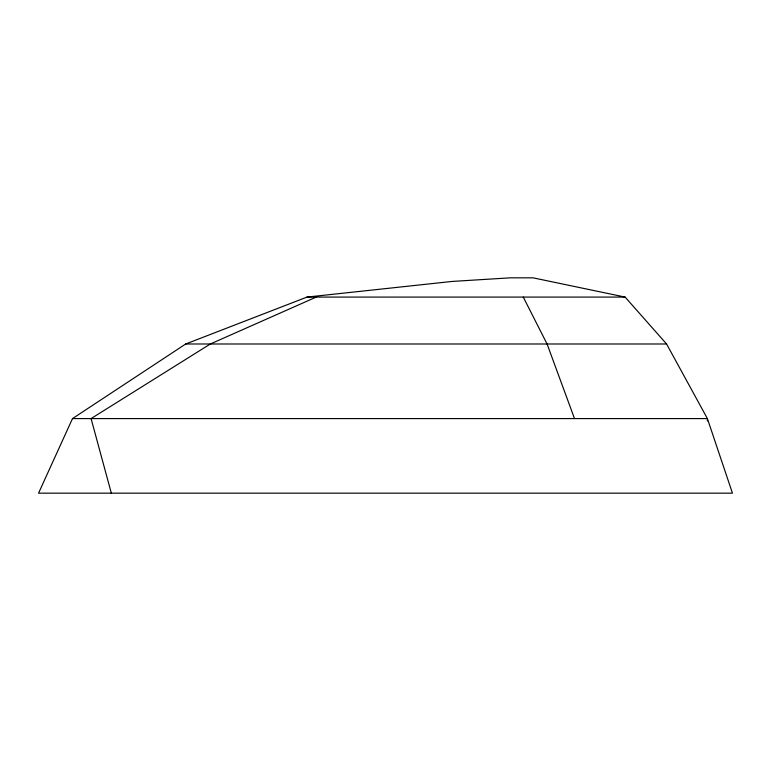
<?xml version="1.0" encoding="UTF-8"?>
<svg xmlns="http://www.w3.org/2000/svg" width="771" height="771" viewBox="0 0 771 771"><rect width="100%" height="100%" fill="white"/><g stroke="black" fill="none" stroke-linecap="round" stroke-linejoin="round"><path stroke-width="1.16" d="M72.493 418.586L38.55 493.17L732.45 493.17L707.393 418.586L666.578 343.991L625.098 297.076L533.04 277.83L510.325 277.83L452.153 281.434L307.022 297.076L185.715 343.991L72.493 418.586L707.393 418.586L707.393 420.985M316.255 297.076L210.329 343.991L91.074 418.586L111.332 493.17M307.022 297.076L625.098 297.076M185.715 343.991L666.578 343.991M523.268 297.076L547.073 343.991L574.501 418.586"/></g></svg>
